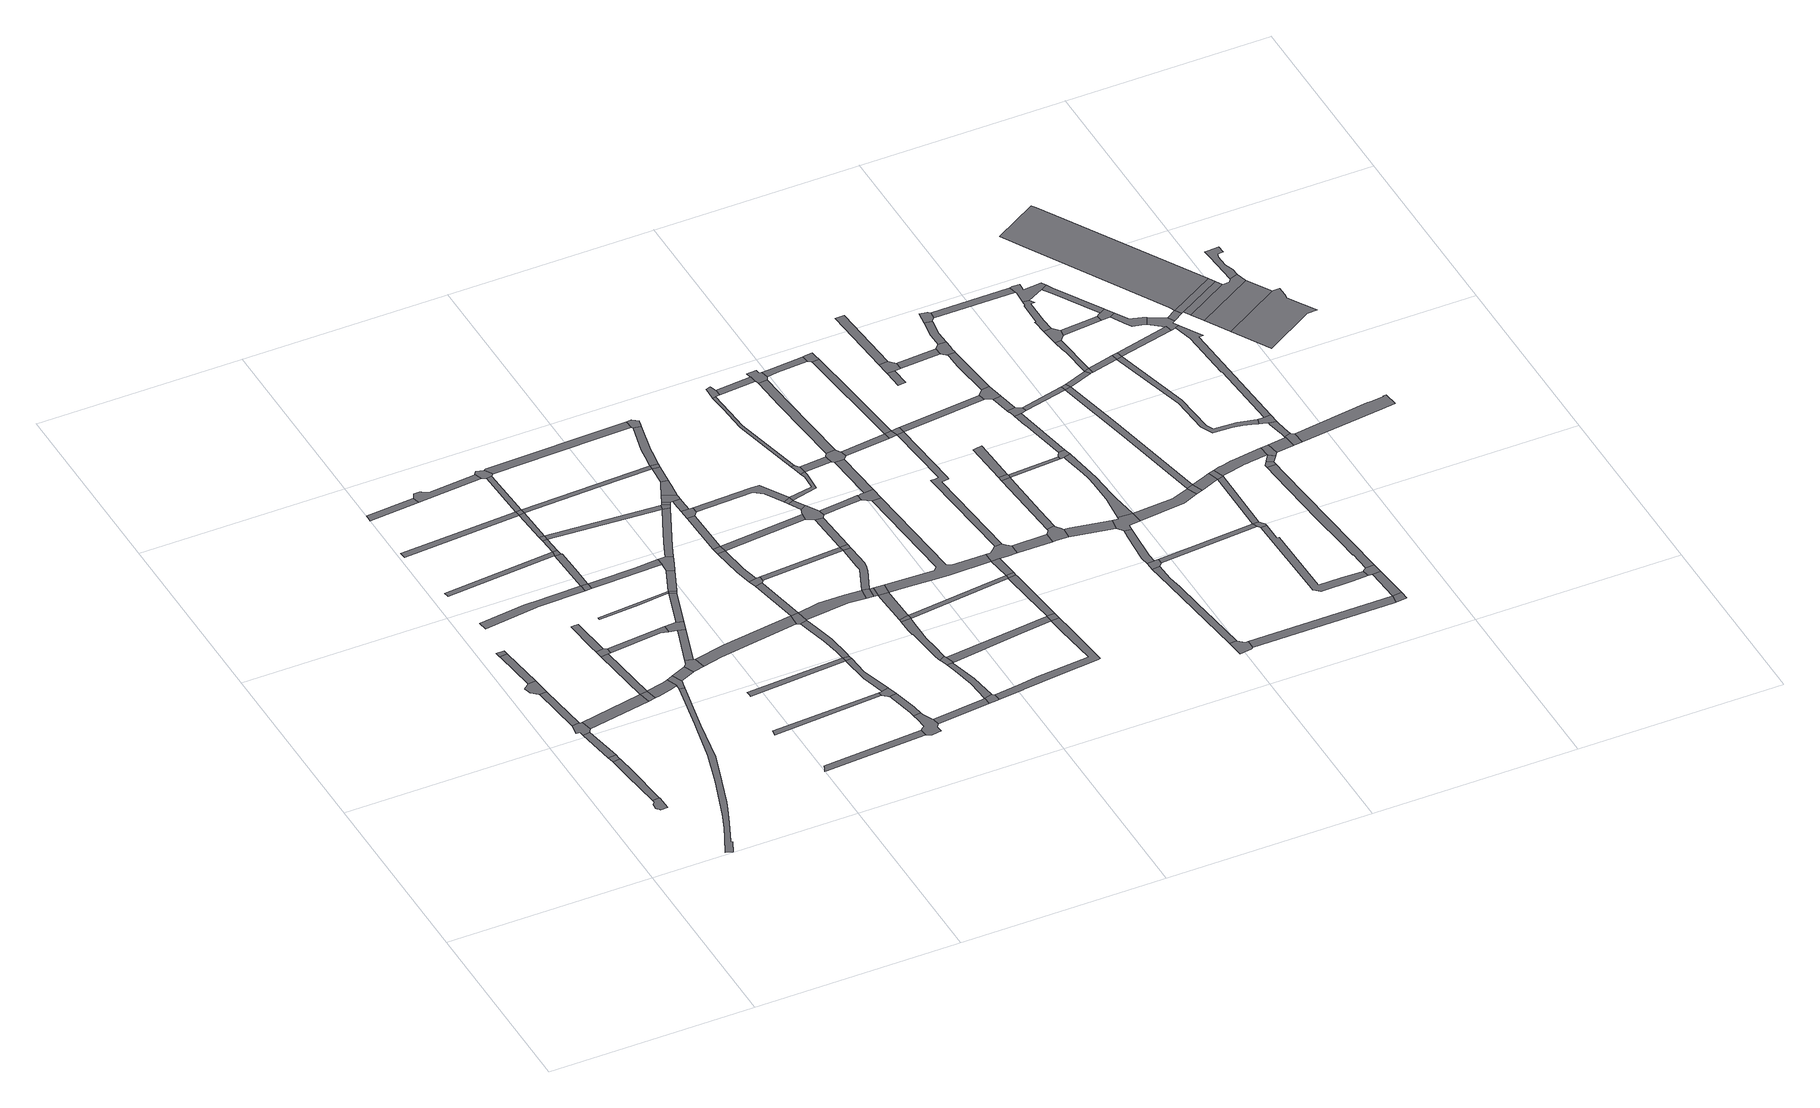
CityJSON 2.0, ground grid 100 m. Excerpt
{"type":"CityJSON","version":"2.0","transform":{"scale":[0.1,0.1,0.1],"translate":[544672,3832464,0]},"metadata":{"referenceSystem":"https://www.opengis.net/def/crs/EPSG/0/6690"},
"CityObjects":{
"road1":{"type":"Road","geometry":[{"type":"MultiSurface","lod":"1","boundaries":[[[0,1,2,3,4,5,6,7,8,9,10]]]}]},
"road2":{"type":"Road","attributes":{"RoadStructureAttribute.sectionType":"1"},"geometry":[{"type":"MultiSurface","lod":"1","boundaries":[[[11,12,13,14,15,16,1,0]]]}]},
"road3":{"type":"Road","geometry":[{"type":"MultiSurface","lod":"1","boundaries":[[[17,18,19,14,13]]]}]},
"road4":{"type":"Road","attributes":{"RoadStructureAttribute.sectionType":"1"},"geometry":[{"type":"MultiSurface","lod":"1","boundaries":[[[20,21,19,18]]]}]},
"road5":{"type":"Road","geometry":[{"type":"MultiSurface","lod":"1","boundaries":[[[22,23,24,25,26,27,21,20,28,29,30]]]}]},
"road6":{"type":"Road","attributes":{"RoadStructureAttribute.sectionType":"1"},"geometry":[{"type":"MultiSurface","lod":"1","boundaries":[[[31,32,24,23]]]}]},
"road7":{"type":"Road","geometry":[{"type":"MultiSurface","lod":"1","boundaries":[[[33,34,35,36,37,38,32,31]]]}]},
"road8":{"type":"Road","attributes":{"RoadStructureAttribute.sectionType":"1"},"geometry":[{"type":"MultiSurface","lod":"1","boundaries":[[[39,40,41,34,33]]]}]},
"road9":{"type":"Road","geometry":[{"type":"MultiSurface","lod":"1","boundaries":[[[42,43,40,39]]]}]},
"road10":{"type":"Road","attributes":{"RoadStructureAttribute.sectionType":"1"},"geometry":[{"type":"MultiSurface","lod":"1","boundaries":[[[44,30,29,45]]]}]},
"road11":{"type":"Road","attributes":{"RoadStructureAttribute.sectionType":"1"},"geometry":[{"type":"MultiSurface","lod":"1","boundaries":[[[46,47,48,49,50,51,52,53,54,55,56,57,58,59,60,61,62,63,64,65,66,67]]]}]},
"road12":{"type":"Road","geometry":[{"type":"MultiSurface","lod":"1","boundaries":[[[68,69,44,45,70]]]}]},
"road13":{"type":"Road","attributes":{"RoadStructureAttribute.sectionType":"1"},"geometry":[{"type":"MultiSurface","lod":"1","boundaries":[[[71,72,69,68]]]}]},
"road14":{"type":"Road","attributes":{"RoadStructureAttribute.sectionType":"1"},"geometry":[{"type":"MultiSurface","lod":"1","boundaries":[[[73,74,75,76,77,78,79,80,81]]]}]},
"road15":{"type":"Road","geometry":[{"type":"MultiSurface","lod":"1","boundaries":[[[82,83,84,85,72,71,86,87]]]}]},
"road16":{"type":"Road","attributes":{"RoadStructureAttribute.sectionType":"1"},"geometry":[{"type":"MultiSurface","lod":"1","boundaries":[[[88,89,90,91]]]}]},
"road17":{"type":"Road","attributes":{"RoadStructureAttribute.sectionType":"1"},"geometry":[{"type":"MultiSurface","lod":"1","boundaries":[[[92,93,94,95,68,70,96,97,98,99]]]}]},
"road18":{"type":"Road","geometry":[{"type":"MultiSurface","lod":"1","boundaries":[[[100,101,102,103,85,84]]]}]},
"road19":{"type":"Road","attributes":{"RoadStructureAttribute.sectionType":"1"},"geometry":[{"type":"MultiSurface","lod":"1","boundaries":[[[104,105,106,107,108]]]}]},
"road20":{"type":"Road","geometry":[{"type":"MultiSurface","lod":"1","boundaries":[[[109,92,99,110,46,67,111,112,113]]]}]},
"road21":{"type":"Road","attributes":{"RoadStructureAttribute.sectionType":"1"},"geometry":[{"type":"MultiSurface","lod":"1","boundaries":[[[114,115,116,117]]]}]},
"road22":{"type":"Road","attributes":{"RoadStructureAttribute.sectionType":"1"},"geometry":[{"type":"MultiSurface","lod":"1","boundaries":[[[118,109,113,119]]]}]},
"road23":{"type":"Road","attributes":{"RoadStructureAttribute.sectionType":"1"},"geometry":[{"type":"MultiSurface","lod":"1","boundaries":[[[120,87,86,121,122]]]}]},
"road24":{"type":"Road","geometry":[{"type":"MultiSurface","lod":"1","boundaries":[[[123,124,125,118,119,126,127,128,129]]]}]},
"road25":{"type":"Road","geometry":[{"type":"MultiSurface","lod":"1","boundaries":[[[73,81,130,131]]]}]},
"road26":{"type":"Road","geometry":[{"type":"MultiSurface","lod":"1","boundaries":[[[132,133,134,135,136,137,138,139,88,91,140,141,142]]]}]},
"road27":{"type":"Road","attributes":{"RoadStructureAttribute.sectionType":"1"},"geometry":[{"type":"MultiSurface","lod":"1","boundaries":[[[108,73,131,143,144]]]}]},
"road28":{"type":"Road","attributes":{"RoadStructureAttribute.sectionType":"1"},"geometry":[{"type":"MultiSurface","lod":"1","boundaries":[[[145,123,129,146,147]]]}]},
"road29":{"type":"Road","attributes":{"RoadStructureAttribute.sectionType":"1"},"geometry":[{"type":"MultiSurface","lod":"1","boundaries":[[[148,149,150,151,152,153]]]}]},
"road30":{"type":"Road","geometry":[{"type":"MultiSurface","lod":"1","boundaries":[[[154,155,104,108,144]]]}]},
"road31":{"type":"Road","attributes":{"RoadStructureAttribute.sectionType":"1"},"geometry":[{"type":"MultiSurface","lod":"1","boundaries":[[[156,157,104,155]]]}]},
"road32":{"type":"Road","geometry":[{"type":"MultiSurface","lod":"1","boundaries":[[[158,159,157,156]]]}]},
"road33":{"type":"Road","geometry":[{"type":"MultiSurface","lod":"1","boundaries":[[[160,161,120,122,162,145,147,163]]]}]},
"road34":{"type":"Road","attributes":{"RoadStructureAttribute.sectionType":"1"},"geometry":[{"type":"MultiSurface","lod":"1","boundaries":[[[164,117,159,158]]]}]},
"road35":{"type":"Road","attributes":{"RoadStructureAttribute.sectionType":"1"},"geometry":[{"type":"MultiSurface","lod":"1","boundaries":[[[165,166,167,168,169,170,171]]]}]},
"road36":{"type":"Road","geometry":[{"type":"MultiSurface","lod":"1","boundaries":[[[172,114,117,164]]]}]},
"road37":{"type":"Road","attributes":{"RoadStructureAttribute.sectionType":"1"},"geometry":[{"type":"MultiSurface","lod":"1","boundaries":[[[173,174,175,176,177,178]]]}]},
"road38":{"type":"Road","attributes":{"RoadStructureAttribute.sectionType":"1"},"geometry":[{"type":"MultiSurface","lod":"1","boundaries":[[[179,180,181,114,172]]]}]},
"road39":{"type":"Road","attributes":{"RoadStructureAttribute.sectionType":"1"},"geometry":[{"type":"MultiSurface","lod":"1","boundaries":[[[182,183,184,131,130,185,186,187]]]}]},
"road40":{"type":"Road","attributes":{"RoadStructureAttribute.sectionType":"1"},"geometry":[{"type":"MultiSurface","lod":"1","boundaries":[[[153,160,163,188]]]}]},
"road41":{"type":"Road","geometry":[{"type":"MultiSurface","lod":"1","boundaries":[[[189,190,191,142,141,192,181,180,193,194]]]}]},
"road42":{"type":"Road","attributes":{"RoadStructureAttribute.sectionType":"1"},"geometry":[{"type":"MultiSurface","lod":"1","boundaries":[[[195,196,197,198,199]]]}]},
"road43":{"type":"Road","attributes":{"RoadStructureAttribute.sectionType":"1"},"geometry":[{"type":"MultiSurface","lod":"1","boundaries":[[[200,201,128,127,202,203]]]}]},
"road44":{"type":"Road","geometry":[{"type":"MultiSurface","lod":"1","boundaries":[[[148,153,188,204]]]}]},
"road45":{"type":"Road","attributes":{"RoadStructureAttribute.sectionType":"1"},"geometry":[{"type":"MultiSurface","lod":"1","boundaries":[[[205,148,204,206]]]}]},
"road46":{"type":"Road","attributes":{"RoadStructureAttribute.sectionType":"1"},"geometry":[{"type":"MultiSurface","lod":"1","boundaries":[[[158,156,207,208]]]}]},
"road47":{"type":"Road","geometry":[{"type":"MultiSurface","lod":"1","boundaries":[[[209,182,187,210,205,206,211,212]]]}]},
"road48":{"type":"Road","geometry":[{"type":"MultiSurface","lod":"1","boundaries":[[[213,214,215,216,217,218,219,220,165,171,221,222,223,224,225,226,227,228]]]}]},
"road49":{"type":"Road","geometry":[{"type":"MultiSurface","lod":"1","boundaries":[[[229,230,231,173,178,232,233,234,235]]]}]},
"road50":{"type":"Road","attributes":{"RoadStructureAttribute.sectionType":"1"},"geometry":[{"type":"MultiSurface","lod":"1","boundaries":[[[236,235,234,237,216,215]]]}]},
"road51":{"type":"Road","attributes":{"RoadStructureAttribute.sectionType":"1"},"geometry":[{"type":"MultiSurface","lod":"1","boundaries":[[[238,172,164,239,240]]]}]},
"road52":{"type":"Road","attributes":{"RoadStructureAttribute.sectionType":"1"},"geometry":[{"type":"MultiSurface","lod":"1","boundaries":[[[241,242,199,243,231,230]]]}]},
"road53":{"type":"Road","geometry":[{"type":"MultiSurface","lod":"1","boundaries":[[[195,199,242,244]]]}]},
"road54":{"type":"Road","attributes":{"RoadStructureAttribute.sectionType":"1"},"geometry":[{"type":"MultiSurface","lod":"1","boundaries":[[[245,246,247,248,249,250,251,252,195,244]]]}]},
"road55":{"type":"Road","attributes":{"RoadStructureAttribute.sectionType":"1"},"geometry":[{"type":"MultiSurface","lod":"1","boundaries":[[[207,253,254,255,209,212,256,257,258]]]}]},
"road56":{"type":"Road","geometry":[{"type":"MultiSurface","lod":"1","boundaries":[[[259,260,200,203,261,249,248,262,263]]]}]},
"road57":{"type":"Road","attributes":{"RoadStructureAttribute.sectionType":"1"},"geometry":[{"type":"MultiSurface","lod":"1","boundaries":[[[264,265,266,260,259]]]}]},
"road58":{"type":"Road","attributes":{"RoadStructureAttribute.sectionType":"1"},"geometry":[{"type":"MultiSurface","lod":"1","boundaries":[[[267,268,194,193,269,270,271]]]}]},
"road59":{"type":"Road","geometry":[{"type":"MultiSurface","lod":"1","boundaries":[[[272,273,274,266,265,275,276,277]]]}]},
"road60":{"type":"Road","attributes":{"RoadStructureAttribute.sectionType":"1"},"geometry":[{"type":"MultiSurface","lod":"1","boundaries":[[[278,279,280,281,274,273]]]}]},
"road61":{"type":"Road","geometry":[{"type":"MultiSurface","lod":"1","boundaries":[[[282,283,280,279]]]}]},
"road62":{"type":"Road","attributes":{"RoadStructureAttribute.sectionType":"1"},"geometry":[{"type":"MultiSurface","lod":"1","boundaries":[[[284,285,228,227,286]]]}]},
"road63":{"type":"Road","attributes":{"RoadStructureAttribute.sectionType":"1"},"geometry":[{"type":"MultiSurface","lod":"1","boundaries":[[[287,288,283,282]]]}]},
"road64":{"type":"Road","geometry":[{"type":"MultiSurface","lod":"1","boundaries":[[[208,207,258,289,290]]]}]},
"road65":{"type":"Road","attributes":{"RoadStructureAttribute.sectionType":"1"},"geometry":[{"type":"MultiSurface","lod":"1","boundaries":[[[291,292,290,289,293]]]}]},
"road66":{"type":"Road","geometry":[{"type":"MultiSurface","lod":"1","boundaries":[[[294,295,296,288,287,297]]]}]},
"road67":{"type":"Road","geometry":[{"type":"MultiSurface","lod":"1","boundaries":[[[298,291,293,299,300,301,302,303]]]}]},
"road68":{"type":"Road","attributes":{"RoadStructureAttribute.sectionType":"1"},"geometry":[{"type":"MultiSurface","lod":"1","boundaries":[[[304,305,301,300,306,307,296,295]]]}]},
"road69":{"type":"Road","attributes":{"RoadStructureAttribute.sectionType":"1"},"geometry":[{"type":"MultiSurface","lod":"1","boundaries":[[[308,309,263,262,310,311,312,313]]]}]},
"road70":{"type":"Road","attributes":{"RoadStructureAttribute.sectionType":"1"},"geometry":[{"type":"MultiSurface","lod":"1","boundaries":[[[314,315,298,303,316,317,318,319]]]}]},
"road71":{"type":"Road","geometry":[{"type":"MultiSurface","lod":"1","boundaries":[[[320,321,284,286,322,323,324]]]}]},
"road72":{"type":"Road","attributes":{"RoadStructureAttribute.sectionType":"1"},"geometry":[{"type":"MultiSurface","lod":"1","boundaries":[[[325,240,326,314,319,327]]]}]},
"road73":{"type":"Road","attributes":{"RoadStructureAttribute.sectionType":"1"},"geometry":[{"type":"MultiSurface","lod":"1","boundaries":[[[328,329,330,331,332,333,334,284,321]]]}]},
"road74":{"type":"Road","geometry":[{"type":"MultiSurface","lod":"1","boundaries":[[[238,240,325,327,335]]]}]},
"road75":{"type":"Road","attributes":{"RoadStructureAttribute.sectionType":"1"},"geometry":[{"type":"MultiSurface","lod":"1","boundaries":[[[336,272,277,337]]]}]},
"road76":{"type":"Road","geometry":[{"type":"MultiSurface","lod":"1","boundaries":[[[338,339,340,341,331,330,342,343]]]}]},
"road77":{"type":"Road","attributes":{"RoadStructureAttribute.sectionType":"1"},"geometry":[{"type":"MultiSurface","lod":"1","boundaries":[[[344,282,279,345]]]}]},
"road78":{"type":"Road","attributes":{"RoadStructureAttribute.sectionType":"1"},"geometry":[{"type":"MultiSurface","lod":"1","boundaries":[[[346,347,348,349,350,351,352,353,354,355,356,357,358,359,340,339]]]}]},
"road79":{"type":"Road","attributes":{"RoadStructureAttribute.sectionType":"1"},"geometry":[{"type":"MultiSurface","lod":"1","boundaries":[[[360,361,362,238,335,363,364,365]]]}]},
"road80":{"type":"Road","geometry":[{"type":"MultiSurface","lod":"1","boundaries":[[[366,313,312,367,368]]]}]},
"road81":{"type":"Road","geometry":[{"type":"MultiSurface","lod":"1","boundaries":[[[369,370,353,352]]]}]},
"road82":{"type":"Road","attributes":{"RoadStructureAttribute.sectionType":"1"},"geometry":[{"type":"MultiSurface","lod":"1","boundaries":[[[371,372,370,369,373,374,375]]]}]},
"road83":{"type":"Road","attributes":{"RoadStructureAttribute.sectionType":"1"},"geometry":[{"type":"MultiSurface","lod":"1","boundaries":[[[376,368,367,371,377]]]}]},
"road84":{"type":"Road","attributes":{"RoadStructureAttribute.sectionType":"1"},"geometry":[{"type":"MultiSurface","lod":"1","boundaries":[[[378,379,380,294,297,381,382,383,384]]]}]},
"road85":{"type":"Road","geometry":[{"type":"MultiSurface","lod":"1","boundaries":[[[377,371,375,385]]]}]},
"road86":{"type":"Road","geometry":[{"type":"MultiSurface","lod":"1","boundaries":[[[386,267,271,387,360,365,388,389,390]]]}]},
"road87":{"type":"Road","attributes":{"RoadStructureAttribute.sectionType":"1"},"geometry":[{"type":"MultiSurface","lod":"1","boundaries":[[[391,392,393,394,395,396,397,398,399,337,400,401,402,403,366,368]]]}]},
"road88":{"type":"Road","geometry":[{"type":"MultiSurface","lod":"1","boundaries":[[[404,336,337,399]]]}]},
"road89":{"type":"Road","attributes":{"RoadStructureAttribute.sectionType":"1"},"geometry":[{"type":"MultiSurface","lod":"1","boundaries":[[[405,406,336,404,407,408]]]}]},
"road90":{"type":"Road","geometry":[{"type":"MultiSurface","lod":"1","boundaries":[[[384,383,409,410]]]}]},
"road91":{"type":"Road","attributes":{"RoadStructureAttribute.sectionType":"1"},"geometry":[{"type":"MultiSurface","lod":"1","boundaries":[[[410,409,411,412]]]}]},
"road92":{"type":"Road","attributes":{"RoadStructureAttribute.sectionType":"1"},"geometry":[{"type":"MultiSurface","lod":"1","boundaries":[[[413,414,343,342,415,416]]]}]},
"road93":{"type":"Road","geometry":[{"type":"MultiSurface","lod":"1","boundaries":[[[412,411,344,345,405,408,417,418]]]}]},
"road94":{"type":"Road","attributes":{"RoadStructureAttribute.sectionType":"1"},"geometry":[{"type":"MultiSurface","lod":"1","boundaries":[[[419,420,421,422,423,424,425,426,416,427,428,429,430,431,432,433,324,323]]]}]},
"road95":{"type":"Road","geometry":[{"type":"MultiSurface","lod":"1","boundaries":[[[434,369,352,435]]]}]},
"road96":{"type":"Road","attributes":{"RoadStructureAttribute.sectionType":"1"},"geometry":[{"type":"MultiSurface","lod":"1","boundaries":[[[436,437,438,439,440,441,384,410]]]}]},
"road97":{"type":"Road","attributes":{"RoadStructureAttribute.sectionType":"1"},"geometry":[{"type":"MultiSurface","lod":"1","boundaries":[[[442,443,418,417,444,445]]]}]},
"road98":{"type":"Road","geometry":[{"type":"MultiSurface","lod":"1","boundaries":[[[446,447,448,449,450,451,452,439,438,453]]]}]},
"road99":{"type":"Road","attributes":{"RoadStructureAttribute.sectionType":"1"},"geometry":[{"type":"MultiSurface","lod":"1","boundaries":[[[454,455,456,457,458,459,460,385,375,461,462,463,464,465]]]}]},
"road100":{"type":"Road","attributes":{"RoadStructureAttribute.sectionType":"1"},"geometry":[{"type":"MultiSurface","lod":"1","boundaries":[[[466,467,468,469,470,471,472,473,474,448,447]]]}]},
"road101":{"type":"Road","attributes":{"RoadStructureAttribute.sectionType":"1"},"geometry":[{"type":"MultiSurface","lod":"1","boundaries":[[[475,453,438,476,477]]]}]},
"road102":{"type":"Road","geometry":[{"type":"MultiSurface","lod":"1","boundaries":[[[478,479,480,470,469,481,482,483,484]]]}]},
"road103":{"type":"Road","geometry":[{"type":"MultiSurface","lod":"1","boundaries":[[[485,486,487,488,442,445,489,490,458,457]]]}]},
"road104":{"type":"Road","geometry":[{"type":"MultiSurface","lod":"1","boundaries":[[[491,492,413,416,426]]]}]},
"road105":{"type":"Road","attributes":{"RoadStructureAttribute.sectionType":"1"},"geometry":[{"type":"MultiSurface","lod":"1","boundaries":[[[493,494,495,496,435,497,498,492,491]]]}]},
"road106":{"type":"Road","attributes":{"RoadStructureAttribute.sectionType":"1"},"geometry":[{"type":"MultiSurface","lod":"1","boundaries":[[[499,500,501,486,485,502]]]}]},
"road107":{"type":"Road","geometry":[{"type":"MultiSurface","lod":"1","boundaries":[[[503,434,435,496]]]}]},
"road108":{"type":"Road","geometry":[{"type":"MultiSurface","lod":"1","boundaries":[[[504,505,506,475,477,499,502,507,508,509]]]}]},
"road109":{"type":"Road","attributes":{"RoadStructureAttribute.sectionType":"1"},"geometry":[{"type":"MultiSurface","lod":"1","boundaries":[[[510,511,464,512,434,503]]]}]},
"road110":{"type":"Road","attributes":{"RoadStructureAttribute.sectionType":"1"},"geometry":[{"type":"MultiSurface","lod":"1","boundaries":[[[513,484,483,514]]]}]},
"road111":{"type":"Road","attributes":{"RoadStructureAttribute.sectionType":"1"},"geometry":[{"type":"MultiSurface","lod":"1","boundaries":[[[515,516,517,518,519,506,505]]]}]},
"road112":{"type":"Road","geometry":[{"type":"MultiSurface","lod":"1","boundaries":[[[520,521,522,523,524,525,526,465,464,511,527,528,529,530]]]}]},
"road113":{"type":"Road","geometry":[{"type":"MultiSurface","lod":"1","boundaries":[[[531,532,533,534,535,513,514,536,518,517,537,538]]]}]},
"road114":{"type":"Road","attributes":{"RoadStructureAttribute.sectionType":"1"},"geometry":[{"type":"MultiSurface","lod":"1","boundaries":[[[539,509,508,540]]]}]},
"road115":{"type":"Road","attributes":{"RoadStructureAttribute.sectionType":"1"},"geometry":[{"type":"MultiSurface","lod":"1","boundaries":[[[541,542,543,544,545,546,547,548,549,550,523,522]]]}]},
"road116":{"type":"Road","attributes":{"RoadStructureAttribute.sectionType":"1"},"geometry":[{"type":"MultiSurface","lod":"1","boundaries":[[[551,530,529,552]]]}]},
"road117":{"type":"Road","attributes":{"RoadStructureAttribute.sectionType":"1"},"geometry":[{"type":"MultiSurface","lod":"1","boundaries":[[[553,554,538,537,555,556]]]}]},
"road118":{"type":"Road","geometry":[{"type":"MultiSurface","lod":"1","boundaries":[[[557,539,540,546]]]}]},
"road119":{"type":"Road","geometry":[{"type":"MultiSurface","lod":"1","boundaries":[[[558,557,546,545]]]}]},
"road120":{"type":"Road","attributes":{"RoadStructureAttribute.sectionType":"1"},"geometry":[{"type":"MultiSurface","lod":"1","boundaries":[[[559,560,561,562,539,557]]]}]},
"road121":{"type":"Road","geometry":[{"type":"MultiSurface","lod":"1","boundaries":[[[563,564,565,566,567,568,551,552,569,570,571]]]}]},
"road122":{"type":"Road","geometry":[{"type":"MultiSurface","lod":"1","boundaries":[[[572,573,574,553,556,575,576,562,561]]]}]},
"road123":{"type":"Road","attributes":{"RoadStructureAttribute.sectionType":"1"},"geometry":[{"type":"MultiSurface","lod":"1","boundaries":[[[577,578,579,580,581,566,565]]]}]},
"road124":{"type":"Road","geometry":[{"type":"MultiSurface","lod":"1","boundaries":[[[582,583,584,585,586,587,588,589]]]}]},
"road125":{"type":"Road","attributes":{"RoadStructureAttribute.sectionType":"1"},"geometry":[{"type":"MultiSurface","lod":"1","boundaries":[[[590,591,592,593,594,595,596,597,585,584]]]}]},
"road126":{"type":"Road","geometry":[{"type":"MultiSurface","lod":"1","boundaries":[[[598,599,580,579,600]]]}]},
"road127":{"type":"Road","geometry":[{"type":"MultiSurface","lod":"1","boundaries":[[[601,602,603,604,599,598]]]}]},
"road128":{"type":"Road","attributes":{"RoadStructureAttribute.sectionType":"1"},"geometry":[{"type":"MultiSurface","lod":"1","boundaries":[[[605,571,570,606,607,608]]]}]},
"road129":{"type":"Road","geometry":[{"type":"MultiSurface","lod":"1","boundaries":[[[609,610,611,612,595,594,613]]]}]},
"road130":{"type":"Road","attributes":{"RoadStructureAttribute.sectionType":"1"},"geometry":[{"type":"MultiSurface","lod":"1","boundaries":[[[614,615,616,617,612,611,618,619,620,621]]]}]},
"road131":{"type":"Road","attributes":{"RoadStructureAttribute.sectionType":"1"},"geometry":[{"type":"MultiSurface","lod":"1","boundaries":[[[622,558,545,623,624]]]}]},
"road132":{"type":"Road","geometry":[{"type":"MultiSurface","lod":"1","boundaries":[[[625,626,627,628,629]]]}]},
"road133":{"type":"Road","attributes":{"RoadStructureAttribute.sectionType":"1"},"geometry":[{"type":"MultiSurface","lod":"1","boundaries":[[[630,600,579,631]]]}]},
"road134":{"type":"Road","geometry":[{"type":"MultiSurface","lod":"1","boundaries":[[[632,633,634,629,628,635,636]]]}]},
"road135":{"type":"Road","geometry":[{"type":"MultiSurface","lod":"1","boundaries":[[[637,638,608,607,639,614,621,640,641,642]]]}]},
"road136":{"type":"Road","attributes":{"RoadStructureAttribute.sectionType":"1"},"geometry":[{"type":"MultiSurface","lod":"1","boundaries":[[[643,644,633,632]]]}]},
"road137":{"type":"Road","attributes":{"RoadStructureAttribute.sectionType":"1"},"geometry":[{"type":"MultiSurface","lod":"1","boundaries":[[[645,646,647,648,649,650,651,652,653,654,655,656,657,637,642]]]}]},
"road138":{"type":"Road","attributes":{"RoadStructureAttribute.sectionType":"1"},"geometry":[{"type":"MultiSurface","lod":"1","boundaries":[[[658,636,635,659]]]}]},
"road139":{"type":"Road","geometry":[{"type":"MultiSurface","lod":"1","boundaries":[[[660,661,662,663,630,631,650,649]]]}]},
"road140":{"type":"Road","attributes":{"RoadStructureAttribute.sectionType":"1"},"geometry":[{"type":"MultiSurface","lod":"1","boundaries":[[[664,665,666,667,661,660]]]}]},
"road141":{"type":"Road","attributes":{"RoadStructureAttribute.sectionType":"1"},"geometry":[{"type":"MultiSurface","lod":"1","boundaries":[[[589,588,668,669,670]]]}]},
"road142":{"type":"Road","attributes":{"RoadStructureAttribute.sectionType":"1"},"geometry":[{"type":"MultiSurface","lod":"1","boundaries":[[[671,609,613,672]]]}]},
"road143":{"type":"Road","geometry":[{"type":"MultiSurface","lod":"1","boundaries":[[[673,674,675,622,624,676,677,678]]]}]},
"road144":{"type":"Road","attributes":{"RoadStructureAttribute.sectionType":"1"},"geometry":[{"type":"MultiSurface","lod":"1","boundaries":[[[678,677,679,680]]]}]},
"road145":{"type":"Road","geometry":[{"type":"MultiSurface","lod":"1","boundaries":[[[680,679,681,682,665,664,683,684,685,686]]]}]},
"road146":{"type":"Road","attributes":{"RoadStructureAttribute.sectionType":"1"},"geometry":[{"type":"MultiSurface","lod":"1","boundaries":[[[687,688,642,641,689,690]]]}]},
"road147":{"type":"Road","attributes":{"RoadStructureAttribute.sectionType":"1"},"geometry":[{"type":"MultiSurface","lod":"1","boundaries":[[[691,692,693,694,695,696,674,673]]]}]},
"road148":{"type":"Road","geometry":[{"type":"MultiSurface","lod":"1","boundaries":[[[697,698,699,700,701,702,658,659,703,692,691]]]}]},
"road149":{"type":"Road","attributes":{"RoadStructureAttribute.sectionType":"1"},"geometry":[{"type":"MultiSurface","lod":"1","boundaries":[[[704,705,706,702,701,707,708,709]]]}]},
"road150":{"type":"Road","attributes":{"RoadStructureAttribute.sectionType":"1"},"geometry":[{"type":"MultiSurface","lod":"1","boundaries":[[[710,686,685,711]]]}]},
"road151":{"type":"Road","geometry":[{"type":"MultiSurface","lod":"1","boundaries":[[[712,704,709,713,714,715,716,717,718,719]]]}]},
"road152":{"type":"Road","geometry":[{"type":"MultiSurface","lod":"1","boundaries":[[[720,721,687,690,722]]]}]},
"road153":{"type":"Road","attributes":{"RoadStructureAttribute.sectionType":"1"},"geometry":[{"type":"MultiSurface","lod":"1","boundaries":[[[723,724,711,725,721,720]]]}]},
"road154":{"type":"Road","geometry":[{"type":"MultiSurface","lod":"1","boundaries":[[[726,727,671,672,728,729]]]}]},
"road155":{"type":"Road","attributes":{"RoadStructureAttribute.sectionType":"1"},"geometry":[{"type":"MultiSurface","lod":"1","boundaries":[[[730,731,732,733,720,722,734,735]]]}]},
"road156":{"type":"Road","geometry":[{"type":"MultiSurface","lod":"1","boundaries":[[[736,710,711,724]]]}]},
"road157":{"type":"Road","attributes":{"RoadStructureAttribute.sectionType":"1"},"geometry":[{"type":"MultiSurface","lod":"1","boundaries":[[[737,735,671,727]]]}]},
"road158":{"type":"Road","attributes":{"RoadStructureAttribute.sectionType":"1"},"geometry":[{"type":"MultiSurface","lod":"1","boundaries":[[[728,738,739,740,741,742,743,744,745,746,747,748,749,750,751,752,729]]]}]},
"road159":{"type":"Road","geometry":[{"type":"MultiSurface","lod":"1","boundaries":[[[753,730,735,737,754]]]}]},
"road160":{"type":"Road","geometry":[{"type":"MultiSurface","lod":"1","boundaries":[[[755,670,669,756]]]}]},
"road161":{"type":"Road","attributes":{"RoadStructureAttribute.sectionType":"1"},"geometry":[{"type":"MultiSurface","lod":"1","boundaries":[[[757,736,724,758,759]]]}]},
"road162":{"type":"Road","attributes":{"RoadStructureAttribute.sectionType":"1"},"geometry":[{"type":"MultiSurface","lod":"1","boundaries":[[[760,761,762,670,755]]]}]},
"road163":{"type":"Road","geometry":[{"type":"MultiSurface","lod":"1","boundaries":[[[763,764,765,766,745,744,761,760]]]}]},
"road164":{"type":"Road","attributes":{"RoadStructureAttribute.sectionType":"1"},"geometry":[{"type":"MultiSurface","lod":"1","boundaries":[[[716,715,767,768]]]}]},
"road165":{"type":"Road","geometry":[{"type":"MultiSurface","lod":"1","boundaries":[[[769,757,759,770,771]]]}]},
"road166":{"type":"Road","attributes":{"RoadStructureAttribute.sectionType":"1"},"geometry":[{"type":"MultiSurface","lod":"1","boundaries":[[[772,773,774,775,776,757,769]]]}]},
"road167":{"type":"Road","attributes":{"RoadStructureAttribute.sectionType":"1"},"geometry":[{"type":"MultiSurface","lod":"1","boundaries":[[[777,778,779,780,781,782,753,754,783,784,785,786,787,788,789,790,791,792,793,794,795,796,797,798]]]}]},
"road168":{"type":"Road","attributes":{"RoadStructureAttribute.sectionType":"1"},"geometry":[{"type":"MultiSurface","lod":"1","boundaries":[[[799,800,801,802,803,804,805,806,765,764]]]}]},
"road169":{"type":"Road","geometry":[{"type":"MultiSurface","lod":"1","boundaries":[[[807,808,809,810,773,772,811,812,813,814]]]}]},
"road170":{"type":"Road","attributes":{"RoadStructureAttribute.sectionType":"1"},"geometry":[{"type":"MultiSurface","lod":"1","boundaries":[[[815,769,771,816]]]}]},
"road171":{"type":"Road","attributes":{"RoadStructureAttribute.sectionType":"1"},"geometry":[{"type":"MultiSurface","lod":"1","boundaries":[[[817,818,819,820,821,822,823,810,809,824,825,826,827,828]]]}]},
"road172":{"type":"Road","attributes":{"RoadStructureAttribute.sectionType":"1"},"geometry":[{"type":"MultiSurface","lod":"1","boundaries":[[[829,830,831,801,800,832]]]}]},
"road173":{"type":"Road","geometry":[{"type":"MultiSurface","lod":"1","boundaries":[[[833,815,816,834]]]}]},
"road174":{"type":"Road","attributes":{"RoadStructureAttribute.sectionType":"1"},"geometry":[{"type":"MultiSurface","lod":"1","boundaries":[[[835,829,832,836]]]}]},
"road175":{"type":"Road","attributes":{"RoadStructureAttribute.sectionType":"1"},"geometry":[{"type":"MultiSurface","lod":"1","boundaries":[[[837,814,813,838]]]}]},
"road176":{"type":"Road","geometry":[{"type":"MultiSurface","lod":"1","boundaries":[[[839,777,798,835,836,840,841,842]]]}]},
"road177":{"type":"Road","geometry":[{"type":"MultiSurface","lod":"1","boundaries":[[[843,844,768,767,845,846,817,828,847,848,849,850,851,852]]]}]},
"road178":{"type":"Road","attributes":{"RoadStructureAttribute.sectionType":"1"},"geometry":[{"type":"MultiSurface","lod":"1","boundaries":[[[853,854,855,856,834,816,857,858,859,860,861,862,863,864,865]]]}]},
"road179":{"type":"Road","attributes":{"RoadStructureAttribute.sectionType":"1"},"geometry":[{"type":"MultiSurface","lod":"1","boundaries":[[[866,839,842,867]]]}]},
"road180":{"type":"Road","attributes":{"RoadStructureAttribute.sectionType":"1"},"geometry":[{"type":"MultiSurface","lod":"1","boundaries":[[[868,869,848,847,870,871,872,873]]]}]},
"road181":{"type":"Road","attributes":{"RoadStructureAttribute.sectionType":"1"},"geometry":[{"type":"MultiSurface","lod":"1","boundaries":[[[874,833,834,875]]]}]},
"road182":{"type":"Road","geometry":[{"type":"MultiSurface","lod":"1","boundaries":[[[873,872,876,877,837,838,878,879,880,881]]]}]},
"road183":{"type":"Road","geometry":[{"type":"MultiSurface","lod":"1","boundaries":[[[882,883,866,867,884,885]]]}]},
"road184":{"type":"Road","geometry":[{"type":"MultiSurface","lod":"1","boundaries":[[[886,887,865,864,888,889,890]]]}]},
"road185":{"type":"Road","attributes":{"RoadStructureAttribute.sectionType":"1"},"geometry":[{"type":"MultiSurface","lod":"1","boundaries":[[[889,891,892,893,894,883,882,895,890]]]}]},
"road186":{"type":"Road","attributes":{"RoadStructureAttribute.sectionType":"1"},"geometry":[{"type":"MultiSurface","lod":"1","boundaries":[[[896,897,898,881,880,899,900,901,902,903,904]]]}]},
"road187":{"type":"Road","attributes":{"RoadStructureAttribute.sectionType":"1"},"geometry":[{"type":"MultiSurface","lod":"1","boundaries":[[[905,906,907,908,909,910,911,887,886]]]}]},
"road188":{"type":"Road","geometry":[{"type":"MultiSurface","lod":"1","boundaries":[[[912,904,903,913,874,875,908,907,914,915,916]]]}]},
"road189":{"type":"Road","attributes":{"RoadStructureAttribute.sectionType":"1"},"geometry":[{"type":"MultiSurface","lod":"1","boundaries":[[[917,916,915,918]]]}]},
"road190":{"type":"Road","attributes":{"RoadStructureAttribute.sectionType":"1"},"geometry":[{"type":"MultiSurface","lod":"1","boundaries":[[[919,920,921,922,923,924,925,926,917,927]]]}]},
"road191":{"type":"Road","attributes":{"RoadStructureAttribute.sectionType":"1"},"geometry":[{"type":"MultiSurface","lod":"1","boundaries":[[[928,929,930,931,932,933,885,884,934,935,936]]]}]},
"road192":{"type":"Road","geometry":[{"type":"MultiSurface","lod":"1","boundaries":[[[927,917,918,937,938]]]}]},
"road193":{"type":"Road","attributes":{"RoadStructureAttribute.sectionType":"1"},"geometry":[{"type":"MultiSurface","lod":"1","boundaries":[[[938,937,939,940]]]}]},
"road194":{"type":"Road","attributes":{"RoadStructureAttribute.sectionType":"1"},"geometry":[{"type":"MultiSurface","lod":"1","boundaries":[[[941,942,943,944,940,939,945,946]]]}]},
"road195":{"type":"Road","geometry":[{"type":"MultiSurface","lod":"1","boundaries":[[[946,945,947,948]]]}]},
"road196":{"type":"Road","geometry":[{"type":"MultiSurface","lod":"1","boundaries":[[[949,950,948,947,951,952,953,954,955]]]}]},
"road197":{"type":"Road","attributes":{"RoadStructureAttribute.sectionType":"1"},"geometry":[{"type":"MultiSurface","lod":"1","boundaries":[[[956,957,958,959,960,942,941,961,962,963,964,965]]]}]}
},
"vertices":[
[274,479,0],[239,476,0],[241,463,0],[238,459,0],[237,458,0],[231,452,0],[228,421,0],[232,416,0],[240,406,0],[242,403,0],[277,404,0],
[273,489,0],[252,698,0],[241,795,0],[204,791,0],[205,782,0],[217,674,0],
[240,806,0],[237,828,0],[199,826,0],
[205,1020,0],[170,1015,0],
[193,1094,0],[193,1097,0],[156,1095,0],[149,1038,0],[167,1036,0],[168,1027,0],[207,1024,0],[216,1040,0],[206,1097,0],
[163,1354,0],[127,1350,0],
[152,1443,0],[115,1438,0],[86,1414,0],[94,1379,0],[96,1377,0],[124,1352,0],
[125,1666,0],[87,1661,0],[88,1654,0],
[123,1689,0],[84,1689,0],
[518,1155,0],[529,1098,0],
[688,1115,0],[638,868,0],[628,816,0],[594,649,0],[542,472,0],[463,242,0],[441,189,0],[434,171,0],[404,102,0],[363,14,0],[395,4,0],[423,64,0],[417,68,0],[419,73,0],[468,189,0],[505,277,0],[521,320,0],[589,530,0],[619,624,0],[658,847,0],[663,872,0],[712,1110,0],
[554,1162,0],[518,1157,0],[565,1104,0],
[518,1468,0],[482,1464,0],
[621,1942,0],[380,1935,0],[378,1935,0],[341,1934,0],[111,1907,0],[117,1861,0],[382,1895,0],[396,1897,0],[622,1904,0],
[520,1505,0],[515,1507,0],[513,1508,0],[477,1504,0],[531,1470,0],[528,1501,0],
[238,2807,0],[2,2789,0],[1,2753,0],[247,2773,0],
[667,1194,0],[637,1180,0],[635,1183,0],[556,1163,0],[589,1109,0],[663,1131,0],[683,1139,0],[687,1140,0],
[492,1711,0],[475,1709,0],[458,1708,0],[472,1543,0],
[616,2207,0],[68,2159,0],[72,2134,0],[603,2179,0],[611,2179,0],
[700,1209,0],[687,1130,0],[717,1135,0],[720,1148,0],[722,1160,0],
[595,2526,0],[20,2491,0],[23,2461,0],[598,2496,0],
[774,1242,0],[796,1191,0],
[821,1528,0],[785,1496,0],[821,1488,0],
[796,1280,0],[792,1268,0],[788,1255,0],[805,1195,0],[851,1207,0],[840,1264,0],[833,1268,0],
[654,1905,0],[653,1942,0],
[550,2835,0],[320,2815,0],[316,2817,0],[290,2833,0],[284,2836,0],[254,2835,0],[250,2827,0],[240,2810,0],[558,2799,0],[564,2799,0],[551,2836,0],
[651,2062,0],[648,2177,0],
[861,1479,0],[832,1268,0],[895,1468,0],
[945,1740,0],[589,1711,0],[590,1704,0],[591,1697,0],[790,1713,0],[941,1728,0],
[641,2179,0],[639,2208,0],
[632,2294,0],[610,2293,0],
[632,2324,0],[608,2323,0],
[880,1533,0],[877,1533,0],[859,1479,0],[912,1523,0],
[625,2502,0],
[1501,388,0],[1499,388,0],[1014,359,0],[1007,340,0],[999,321,0],[1008,321,0],[1506,353,0],
[622,2527,0],
[1452,704,0],[921,673,0],[918,659,0],[916,645,0],[919,645,0],[1453,683,0],
[610,2792,0],[610,2794,0],[585,2789,0],
[1001,1956,0],[888,1949,0],[698,1943,0],[729,1908,0],[974,1915,0],[1003,1916,0],
[971,1708,0],
[563,2854,0],[560,2850,0],[558,2846,0],[581,2791,0],[626,2805,0],[600,2845,0],
[1418,990,0],[940,960,0],[941,944,0],[942,928,0],[1421,965,0],
[1346,1349,0],[995,1300,0],[952,1231,0],[1342,1288,0],
[978,1726,0],
[1000,1869,0],[1034,1855,0],
[1174,2258,0],[1181,2285,0],
[1039,1959,0],[1001,1874,0],[1051,1896,0],[1072,1945,0],
[1580,434,0],[1559,481,0],[1552,497,0],[1517,494,0],[1518,480,0],[1519,471,0],[1525,409,0],[1515,400,0],[1508,352,0],[1515,348,0],[1530,339,0],[1578,346,0],[1573,379,0],[1587,396,0],[1588,397,0],[1582,434,0],
[1507,706,0],[1504,716,0],[1469,705,0],[1477,663,0],[1480,660,0],[1482,659,0],[1517,667,0],
[1547,547,0],[1514,522,0],
[1260,2551,0],[997,2518,0],[1259,2526,0],
[1459,865,0],[1451,968,0],[1436,821,0],
[1449,986,0],
[1447,1009,0],[1435,1128,0],[1409,1235,0],[1395,1292,0],[1360,1280,0],[1372,1229,0],[1396,1131,0],[1413,1043,0],
[1173,2256,0],[1135,2177,0],[1077,2051,0],[1097,2005,0],[1180,2187,0],[1210,2251,0],
[1384,1354,0],[1348,1350,0],[1358,1281,0],[1394,1296,0],[1384,1352,0],
[1342,1584,0],[1336,1608,0],[1300,1598,0],
[1304,2869,0],[611,2848,0],[924,2814,0],[1179,2822,0],[1305,2826,0],
[1344,1650,0],[1326,1649,0],[1290,1641,0],[1337,1609,0],[1342,1617,0],[1346,1624,0],
[1306,1735,0],[1290,1878,0],[1252,1873,0],[1271,1724,0],
[1286,1916,0],[1248,1911,0],
[1847,463,0],[1837,462,0],[1849,423,0],
[1279,2154,0],[1242,2153,0],
[1219,2269,0],[1185,2285,0],
[1193,2302,0],[1186,2286,0],[1226,2285,0],
[1297,2209,0],[1279,2208,0],[1241,2207,0],[1298,2176,0],
[1212,2344,0],[1230,2285,0],[1239,2286,0],[1275,2287,0],[1275,2302,0],[1274,2315,0],
[1279,2209,0],[1276,2267,0],[1239,2283,0],[1239,2265,0],
[1621,1374,0],[1495,1375,0],[1516,1309,0],[1609,1318,0],[1693,1311,0],[1700,1368,0],
[1251,2429,0],[1245,2416,0],[1282,2385,0],[1284,2405,0],[1285,2412,0],[1286,2426,0],
[1896,467,0],[1886,475,0],[1889,428,0],[1901,429,0],[1897,466,0],
[1289,2523,0],[1259,2515,0],[1295,2522,0],
[1867,606,0],[1831,741,0],[1830,746,0],[1803,742,0],[1807,729,0],[1817,690,0],[1839,580,0],
[1298,2546,0],
[1748,1678,0],[1751,1653,0],
[1821,797,0],[1819,801,0],[1792,785,0],[1797,765,0],[1837,747,0],[1824,791,0],
[1703,1955,0],[1698,1917,0],
[1812,880,0],[1803,948,0],[1804,1001,0],[1804,1041,0],[1805,1091,0],[1805,1100,0],[1806,1100,0],[1758,1098,0],[1760,1033,0],[1761,1000,0],[1763,1000,0],[1766,1000,0],[1766,999,0],[1784,813,0],
[1311,2818,0],[1276,2666,0],[1268,2614,0],[1309,2629,0],[1315,2666,0],[1347,2810,0],
[1702,1372,0],[1728,1308,0],[1733,1363,0],
[1804,1124,0],[1758,1112,0],
[1749,1306,0],[1750,1282,0],[1804,1132,0],[1800,1289,0],[1800,1305,0],
[1737,1363,0],[1752,1362,0],
[1636,2202,0],[1625,2219,0],[1592,2218,0],[1578,2186,0],[1621,2154,0],[1671,2066,0],[1704,2085,0],
[1805,1360,0],
[1327,2870,0],[1310,2820,0],[1349,2822,0],[1355,2847,0],[1356,2850,0],
[1785,1481,0],[1787,1489,0],[1791,1500,0],[1794,1511,0],[1796,1525,0],[1796,1534,0],[1797,1539,0],[1794,1578,0],[1789,1655,0],[1752,1643,0],[1754,1578,0],[1756,1528,0],[1757,1504,0],
[1788,1680,0],
[1736,1895,0],[1748,1685,0],[1775,1889,0],[1775,1893,0],
[1683,2045,0],[1710,2061,0],
[1715,1987,0],[1743,2004,0],
[2341,851,0],[2184,833,0],[2189,793,0],[2344,814,0],
[1786,1911,0],[1780,1942,0],
[2024,442,0],[2027,443,0],[2217,463,0],[2410,484,0],[2420,485,0],[2419,495,0],[2394,733,0],[2385,818,0],[2344,813,0],[2354,729,0],[2379,517,0],[2215,503,0],[2213,503,0],[2115,494,0],[2022,482,0],
[2310,1181,0],[2308,1159,0],
[1839,2091,0],[1845,2191,0],[1843,2211,0],[1820,2206,0],[1828,2181,0],[1824,2106,0],
[1975,1964,0],[1908,1957,0],[1911,1925,0],[1978,1930,0],
[1837,2256,0],[1823,2273,0],[1807,2269,0],[1812,2247,0],[1813,2244,0],[1815,2230,0],[1820,2209,0],[1840,2254,0],
[2216,1351,0],[2128,1352,0],[2107,1367,0],[2062,1905,0],[2016,1901,0],[2063,1370,0],[2047,1351,0],[1881,1301,0],[2035,1296,0],[2085,1295,0],[2294,1297,0],[2295,1351,0],
[1743,2621,0],[1740,2670,0],[1731,2792,0],[1728,2848,0],[1712,2846,0],[1719,2755,0],[1726,2670,0],[1729,2614,0],[1789,2343,0],
[1972,2265,0],[1851,2212,0],[1978,2223,0],
[1738,2922,0],[1715,2915,0],[1713,2882,0],[1729,2849,0],[1729,2851,0],[1750,2853,0],[1747,2888,0],
[2056,1971,0],[2010,1968,0],[1994,1966,0],[1987,1965,0],[1982,1927,0],[1998,1915,0],
[2381,854,0],[2344,852,0],
[2375,909,0],[2365,1014,0],[2351,1154,0],[2349,1167,0],[2309,1150,0],[2325,1009,0],
[1989,2213,0],[1990,2206,0],[2009,1983,0],[2036,2212,0],
[2348,1185,0],
[2045,2263,0],[2029,2288,0],[1984,2284,0],[2051,2229,0],[2053,2231,0],[2047,2264,0],
[2341,1248,0],[2336,1298,0],[2302,1243,0],
[1925,2904,0],[1930,2869,0],
[1996,2673,0],[1981,2852,0],[1981,2855,0],[1936,2849,0],[1949,2672,0],
[2402,1371,0],[2388,1384,0],[2388,1386,0],[2356,1384,0],[2354,1383,0],[2335,1366,0],[2317,1350,0],[2338,1298,0],[2372,1299,0],[2422,1299,0],[2421,1352,0],
[1978,2910,0],[1970,2919,0],[1967,2936,0],[1920,2930,0],[1924,2907,0],[1932,2870,0],[1991,2873,0],[1982,2910,0],
[2272,2291,0],[2276,2256,0],
[2346,1886,0],[2359,1887,0],[2383,1889,0],[2382,1909,0],[2352,2269,0],[2317,2261,0],[2348,1919,0],[2332,1917,0],[2308,1914,0],[2310,1894,0],
[2594,1356,0],[2594,1300,0],
[2190,2928,0],[2038,2916,0],[2044,2881,0],[2193,2892,0],
[2307,2298,0],
[2348,2303,0],
[2290,2473,0],[2273,2635,0],[2246,2881,0],[2211,2877,0],
[2667,1365,0],[2650,1391,0],[2648,1395,0],[2610,1387,0],[2611,1377,0],[2604,1368,0],[2612,1301,0],[2671,1297,0],[2675,1353,0],
[2243,2910,0],[2239,2935,0],[2206,2930,0],[2195,2891,0],[2209,2879,0],
[2641,1514,0],[2627,1769,0],[2627,1779,0],[2584,1776,0],[2602,1512,0],
[3036,304,0],[3024,314,0],[3005,329,0],[2970,327,0],[2979,244,0],[3040,252,0],[3048,259,0],[3048,304,0],
[2984,501,0],[2966,637,0],[2950,776,0],[2940,846,0],[2935,940,0],[2897,937,0],[2902,881,0],[2925,701,0],
[2624,1804,0],[2582,1801,0],[2628,1800,0],
[2612,2026,0],[2612,2029,0],[2589,2025,0],[2567,2021,0],
[2702,1351,0],[2695,1295,0],[2882,1260,0],[2892,1317,0],
[2950,986,0],[2934,985,0],[2932,985,0],[2894,982,0],[2952,958,0],
[2905,1227,0],[2902,1185,0],[2890,1024,0],[2891,1017,0],[2931,985,0],[2927,1029,0],[2938,1190,0],[2941,1224,0],
[2759,2348,0],[2614,2296,0],[2766,2312,0],
[2474,2567,0],[2493,2569,0],[2513,2570,0],[2506,2663,0],[2467,2661,0],
[2876,1814,0],[2878,1798,0],
[2507,2733,0],[2462,2729,0],[2466,2681,0],[2536,2665,0],[2533,2706,0],
[2923,1324,0],[2922,1312,0],[2902,1232,0],[2943,1252,0],[2999,1259,0],[2993,1318,0],
[2479,3105,0],[2434,3102,0],
[2974,1448,0],[2969,1489,0],[2962,1612,0],[2940,1763,0],[2932,1808,0],[2898,1800,0],[2900,1788,0],[2922,1662,0],[2928,1625,0],[2932,1577,0],[2934,1466,0],[2933,1448,0],[2932,1443,0],
[2732,2720,0],[2735,2680,0],
[2925,1845,0],[2892,1839,0],[2889,1835,0],[2884,1827,0],
[2868,2155,0],[2832,2149,0],[2844,2075,0],[2847,2075,0],
[3735,261,0],[3743,261,0],[3752,306,0],
[3427,1022,0],[3437,997,0],
[2825,2382,0],[2785,2375,0],[2764,2354,0],[2776,2313,0],[2801,2294,0],[2841,2302,0],
[2820,2198,0],[2860,2205,0],
[2822,2184,0],[2826,2185,0],[2870,2155,0],[2872,2156,0],[2894,2162,0],[2888,2187,0],
[3281,1366,0],[3196,1335,0],[3227,1284,0],[3302,1315,0],
[2798,2660,0],[2760,2659,0],[2760,2657,0],[2763,2611,0],[2763,2609,0],[2766,2560,0],
[2798,2665,0],[2796,2681,0],[2796,2695,0],[2795,2705,0],[2794,2741,0],[2756,2740,0],[2756,2662,0],
[2767,2901,0],[2755,2813,0],[2756,2743,0],[2791,2809,0],[2803,2892,0],[2803,2896,0],
[3103,2241,0],[3110,2215,0],
[2776,2967,0],[2806,2899,0],[2818,2913,0],[2820,2916,0],[2823,2951,0],[2820,2953,0],[2814,2960,0],[2813,2962,0],
[3314,1379,0],[3281,1369,0],[3335,1328,0],
[3203,1935,0],[3142,2223,0],[3191,1825,0],
[3477,998,0],[3457,1023,0],[3449,985,0],[3477,985,0],
[3412,1419,0],[3387,1410,0],[3351,1395,0],[3318,1381,0],[3423,1364,0],[3428,1366,0],
[3130,2248,0],
[3458,1372,0],
[3459,508,0],[3459,498,0],[3462,496,0],[3469,488,0],[3487,473,0],[3644,476,0],[3719,478,0],[3712,515,0],[3645,516,0],[3644,516,0],[3604,517,0],[3496,518,0],[3494,518,0],[3490,888,0],[3478,888,0],
[3441,1429,0],[3458,1377,0],
[3797,310,0],[3801,267,0],
[3243,2291,0],[3147,2224,0],[3261,2268,0],
[3780,480,0],[3738,478,0],[3738,476,0],
[3776,515,0],[3774,534,0],[3733,532,0],[3731,531,0],
[3216,2912,0],[3207,2952,0],
[3269,2302,0],[3263,2268,0],[3272,2270,0],
[3248,2528,0],[3217,2525,0],[3222,2470,0],[3227,2454,0],[3229,2452,0],
[3692,1475,0],[3608,1464,0],[3563,1458,0],[3535,1453,0],[3503,1445,0],[3467,1437,0],[3460,1378,0],[3473,1382,0],[3489,1386,0],[3501,1388,0],[3506,1390,0],[3517,1392,0],[3531,1396,0],[3557,1401,0],[3559,1402,0],[3564,1402,0],[3577,1405,0],[3594,1408,0],[3609,1410,0],[3647,1416,0],[3662,1417,0],[3696,1420,0],
[3707,1285,0],[3702,1346,0],[3659,1343,0],[3664,1280,0],[3693,930,0],[3713,737,0],[3722,637,0],[3725,637,0],
[3273,2593,0],[3246,2620,0],[3245,2621,0],[3207,2617,0],[3254,2535,0],[3269,2552,0],[3271,2555,0],[3276,2590,0],
[3399,2335,0],[3406,2304,0],
[3216,2841,0],[3214,2813,0],[3211,2814,0],[3209,2814,0],[3206,2690,0],[3200,2690,0],[3201,2685,0],[3240,2685,0],[3242,2813,0],[3245,2813,0],[3261,2813,0],[3246,2839,0],
[3672,1382,0],[3665,1372,0],[3657,1361,0],[3700,1363,0],
[3426,2341,0],[3434,2312,0],
[3699,1420,0],[3727,1399,0],
[3461,2607,0],[3464,2574,0],
[3732,1480,0],[3734,1408,0],[3735,1409,0],[3741,1417,0],
[3222,2957,0],[3220,2956,0],[3220,2912,0],[3220,2908,0],[3328,2881,0],[3358,2899,0],[3345,2921,0],[3255,2912,0],[3256,2922,0],[3258,2955,0],
[3680,1680,0],[3567,1686,0],[3550,1721,0],[3533,1926,0],[3510,1910,0],[3525,1723,0],[3553,1663,0],[3603,1661,0],[3645,1659,0],[3693,1650,0],[3730,1638,0],[3758,1629,0],[3768,1658,0],
[3821,1492,0],[3829,1427,0],
[3375,2871,0],[3364,2890,0],[3333,2872,0],[3356,2835,0],[3483,2622,0],[3512,2639,0],
[3699,2409,0],[3706,2377,0],
[3480,2621,0],[3476,2617,0],[3476,2575,0],[3505,2577,0],[3509,2578,0],[3538,2595,0],
[3852,1508,0],[3821,1498,0],[3872,1432,0],[3867,1496,0],
[3834,1661,0],[3800,1658,0],[3792,1618,0],[3799,1616,0],[3837,1611,0],
[3800,1615,0],[3800,1605,0],[3811,1550,0],[3817,1523,0],[3845,1552,0],
[3636,2512,0],[3576,2530,0],[3571,2539,0],[3542,2521,0],[3548,2511,0],[3567,2478,0],[3608,2468,0],[3628,2460,0],[3651,2504,0],
[3793,2284,0],[3816,2285,0],[3751,2394,0],[3730,2382,0],[3754,2289,0],[3773,2021,0],[3777,2021,0],
[3714,2470,0],[3683,2420,0],[3735,2421,0],[3749,2429,0],[3732,2460,0],
[3781,2492,0],[3800,2461,0],
[3608,3312,0],[3557,3399,0],[3545,3419,0],[3327,3290,0],[3362,3231,0],[3390,3183,0],[3468,3047,0],[3769,2521,0],[4009,2625,0],
[4344,1560,0],[4329,1559,0],[4330,1555,0],[4260,1549,0],[4259,1551,0],[4249,1550,0],[4286,1480,0],[4286,1483,0],[4352,1490,0],
[3810,2467,0],[4028,2594,0],
[3829,2434,0],[4046,2562,0],
[4136,2596,0],[4096,2581,0],[4084,2563,0],[4056,2559,0],[3865,2373,0],[4150,2541,0],
[3934,2255,0],[4221,2424,0],
[4258,2426,0],[4235,2425,0],[4042,2072,0],[4288,2218,0],[4339,2220,0],[4256,2354,0],[4260,2380,0],
[4149,2801,0],[4094,2798,0],[4079,2798,0],[4080,2777,0],[4082,2757,0],[4133,2633,0],[4119,2677,0],[4116,2740,0],[4123,2759,0],[4150,2760,0]
]}
